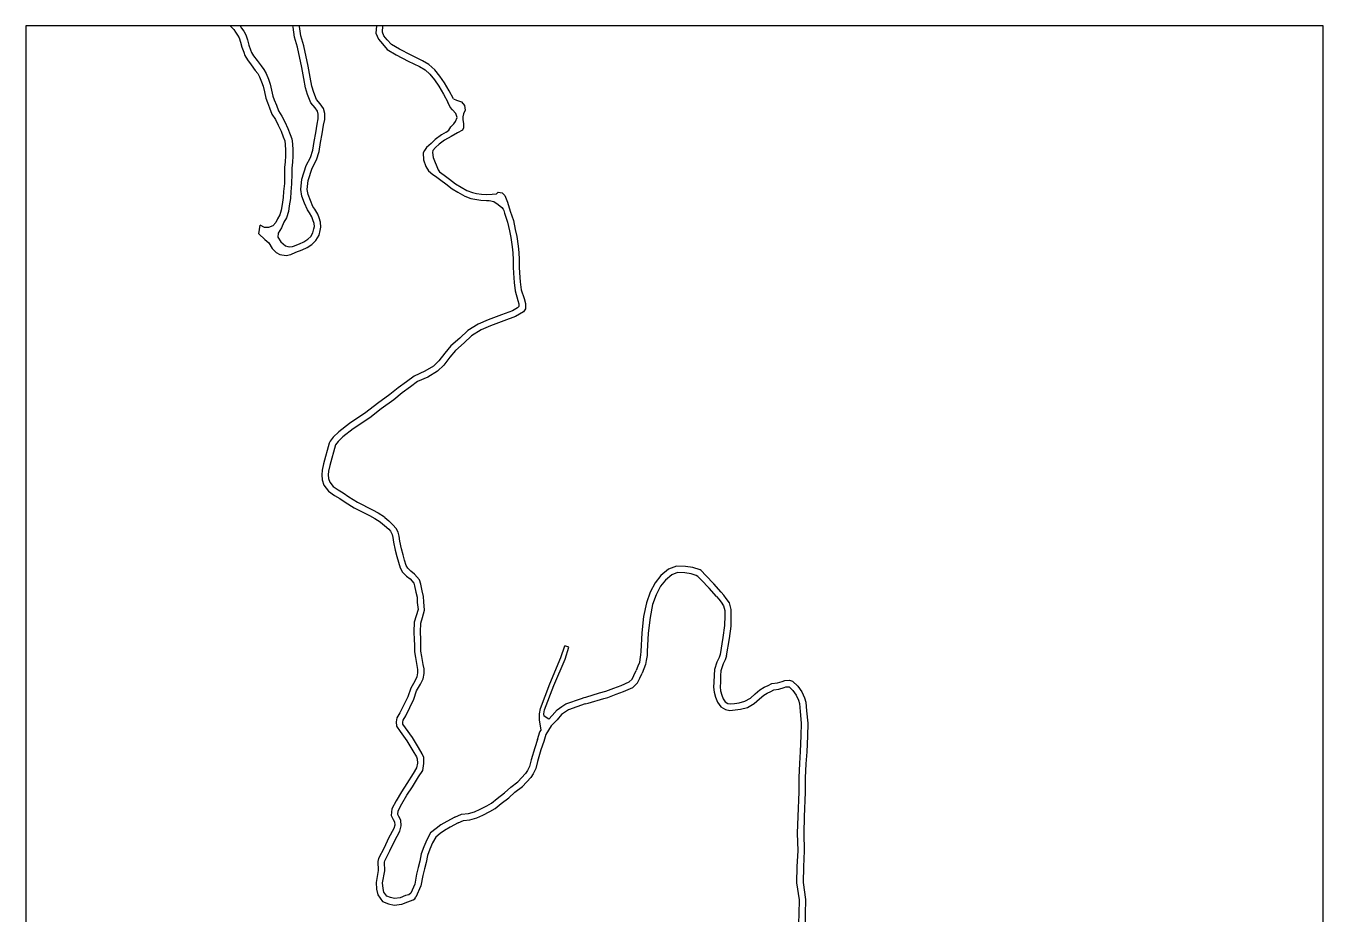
# Model space of a CAD drawing. Header units: metres. Extents: x -8000 to -6400, y -93000 to -90000.
# Drawn here: x -8000 to -7200, y -90548 to -90000 of the extents above; entities that cross this region are included whole.
import ezdxf

# ---------------------------------------------------------------- set-up
doc = ezdxf.new("R2010")
doc.units = ezdxf.units.M
doc.header["$LTSCALE"] = 2.5
doc.layers.add('図郭', color=7, linetype='Continuous')
doc.layers.add('道路', color=7, linetype='Continuous')

msp = doc.modelspace()

# ---------------------------------------------------------------- linework, layer by layer
at = {"layer": '図郭'}
msp.add_lwpolyline([(-8000, -90600), (-7200, -90600), (-7200, -90000), (-8000, -90000)], close=True, dxfattribs=at)
at = {"layer": '道路', "flags": 128}
for points in [[(-7874.02, -90000), (-7873.06, -90000.92), (-7871.83, -90002.19), (-7870.7, -90003.91), (-7869.47, -90005.61), (-7868.56, -90007.33), (-7867.63, -90009.92), (-7866.8, -90013.18), (-7865.71, -90016.18), (-7864.95, -90018.31), (-7863.36, -90020.99), (-7861.07, -90024.06), (-7858.58, -90027.42), (-7857.06, -90029.41), (-7855.98, -90031.32), (-7854.64, -90034.54), (-7853.67, -90037.22), (-7852.92, -90040.61), (-7852.13, -90044.6), (-7851.05, -90047.28), (-7849.7, -90050.56), (-7848.29, -90054.36), (-7846.14, -90057.82), (-7844.41, -90061.19), (-7842.56, -90064.94), (-7841.33, -90068.49), (-7840.42, -90070.89), (-7840.02, -90073.23), (-7839.84, -90076.65), (-7839.93, -90080.14), (-7840.09, -90083.76), (-7840.48, -90087.44), (-7840.61, -90091.08), (-7840.62, -90097.26), (-7841.09, -90102.06), (-7841.32, -90105.94), (-7842.04, -90110.24), (-7842.54, -90113.63), (-7843.44, -90116.66), (-7844.88, -90119), (-7845.87, -90121.23)], [(-7867.88, -90000), (-7867, -90001.35), (-7865.64, -90003.21), (-7864.43, -90005.52), (-7863.32, -90008.6), (-7862.5, -90011.86), (-7861.48, -90014.65), (-7860.86, -90016.38), (-7859.61, -90018.49), (-7857.46, -90021.38), (-7854.99, -90024.71), (-7853.3, -90026.92), (-7851.93, -90029.34), (-7850.45, -90032.91), (-7849.34, -90035.96), (-7848.52, -90039.68), (-7847.8, -90043.31), (-7846.88, -90045.58), (-7845.51, -90048.92), (-7844.23, -90052.37), (-7842.22, -90055.6), (-7840.39, -90059.17), (-7838.4, -90063.2), (-7837.1, -90066.96), (-7836.06, -90069.7), (-7835.54, -90072.74), (-7835.34, -90076.6), (-7835.43, -90080.3), (-7835.6, -90084.09), (-7835.99, -90087.76), (-7836.11, -90091.16), (-7836.12, -90097.49), (-7836.61, -90102.41), (-7836.84, -90106.44), (-7837.6, -90110.95), (-7838.13, -90114.6), (-7839.29, -90118.51), (-7840.89, -90121.1), (-7842.46, -90124.64), (-7844.5, -90127.81), (-7844.58, -90130.33), (-7842.74, -90133.28), (-7840, -90135.61), (-7838.4, -90136.17)], [(-7834.97, -90135.91), (-7831.34, -90134.46), (-7828.56, -90133.13), (-7826.13, -90131.61), (-7824.28, -90129.95), (-7823.02, -90127.7), (-7822.51, -90125.28), (-7822.13, -90123.77), (-7822.3, -90121.81), (-7823.01, -90119.61), (-7823.59, -90117.84), (-7825.06, -90115.25), (-7826.45, -90113.48), (-7828.29, -90109.28), (-7829.82, -90105.07), (-7830.54, -90100.98), (-7829.88, -90094.63), (-7827.1, -90086.16), (-7824.4, -90081.11), (-7822.97, -90076.64), (-7822.2, -90071.33), (-7821.25, -90065.92), (-7820.38, -90060.58), (-7819.7, -90057.27), (-7819.67, -90054.5), (-7820.23, -90052.56), (-7821.64, -90050.45), (-7824.23, -90047.53), (-7826.26, -90042.41), (-7827.49, -90038.2), (-7828.68, -90032.36), (-7829.82, -90025.57), (-7832.59, -90013.18), (-7834.4, -90006.96), (-7835.25, -90000.73), (-7835.32, -90000)], [(-7783.86, -90000), (-7784.25, -90004.44), (-7782.63, -90008.19), (-7780.19, -90011.1), (-7777.15, -90014.57), (-7771.6, -90017.91), (-7764.25, -90021.65), (-7757.31, -90025.12), (-7753.79, -90027.05), (-7750.85, -90029.77), (-7747.98, -90033.34), (-7745.28, -90037.26), (-7742.45, -90042.05), (-7739.8, -90046.97)], [(-7736.28, -90045.07), (-7738.96, -90040.09), (-7741.91, -90035.11), (-7744.77, -90030.95), (-7747.91, -90027.03), (-7751.43, -90023.78), (-7755.46, -90021.58), (-7762.45, -90018.08), (-7769.65, -90014.41), (-7774.56, -90011.46), (-7777.15, -90008.5), (-7779.19, -90006.07), (-7780.18, -90003.78), (-7779.85, -90000)], [(-7736.28, -90045.07), (-7734.52, -90045.89), (-7731.29, -90046.81), (-7729.49, -90049.15), (-7729.19, -90051.95), (-7730.08, -90054.29), (-7730.45, -90056.01), (-7730.55, -90057.69), (-7730.18, -90060.35), (-7730.05, -90062.83), (-7730.72, -90064.37), (-7733.82, -90065.97), (-7737.64, -90068.15), (-7741.79, -90070.39), (-7745.17, -90072.98), (-7747.31, -90075.01), (-7748.95, -90076.92), (-7749.32, -90078.05), (-7748.77, -90081.17), (-7745.86, -90088.77), (-7744.89, -90089.95), (-7741.97, -90092.18), (-7738.76, -90094.5), (-7734.99, -90097.43), (-7731.63, -90099.46), (-7728.03, -90101.59), (-7724.67, -90102.79), (-7722.05, -90103.37), (-7719.02, -90103.84), (-7715.86, -90104.01), (-7712.5, -90103.82), (-7709.82, -90103.59), (-7708.69, -90102.57), (-7706.34, -90103.02), (-7704.62, -90104.66), (-7703, -90108.74), (-7701.27, -90114.31), (-7699.35, -90120.03), (-7698.21, -90125.71), (-7697.29, -90129.87), (-7696.39, -90135.79), (-7695.97, -90139.79), (-7695.81, -90144.17), (-7695.78, -90148.79), (-7695.58, -90152.33), (-7695.24, -90157.91), (-7694.57, -90162.92)], [(-7740.73, -90065.61), (-7739.15, -90064.41), (-7738.02, -90062.24), (-7736.08, -90060.41), (-7735.04, -90059.03), (-7734.1, -90056.49), (-7734.87, -90053.98), (-7736.86, -90051.76), (-7738.34, -90050.06), (-7739.8, -90046.97)], [(-7740.73, -90065.61), (-7743.8, -90067.27), (-7747.58, -90070.16), (-7749.99, -90072.46), (-7752.86, -90075.1)], [(-7752.86, -90075.1), (-7754.19, -90076.77), (-7755.04, -90078.34), (-7754.81, -90082.65), (-7753.3, -90086.83), (-7751.81, -90089.39), (-7749.12, -90091.66), (-7747.47, -90092.64)], [(-7747.47, -90092.64), (-7744.18, -90095.15), (-7740.98, -90097.46), (-7737.09, -90100.48), (-7733.53, -90102.63), (-7729.38, -90105.09), (-7725.71, -90106.42), (-7723.08, -90106.95), (-7719.41, -90107.52), (-7715.86, -90107.72), (-7714.32, -90107.63)], [(-7714.32, -90107.63), (-7711.47, -90108.38), (-7708.81, -90110.17), (-7706.52, -90112), (-7705.62, -90113.12), (-7705.3, -90113.81)], [(-7705.3, -90113.81), (-7704.79, -90115.45), (-7702.93, -90120.99), (-7701.84, -90126.48), (-7700.93, -90130.55), (-7700.06, -90136.27), (-7699.66, -90140.05), (-7699.51, -90144.25), (-7699.48, -90148.9), (-7699.27, -90152.55), (-7698.92, -90158.27), (-7698.24, -90163.41)], [(-7856.28, -90128.21), (-7855.49, -90122.86)], [(-7847.77, -90123.27), (-7850.48, -90124.32), (-7852.89, -90124.29), (-7855.49, -90122.86)], [(-7845.87, -90121.23), (-7847.77, -90123.27)], [(-7856.28, -90128.21), (-7852.63, -90131.74), (-7850.18, -90133.79)], [(-7850.18, -90133.79), (-7848.1, -90137.34), (-7845.6, -90139.77), (-7843.38, -90141.04), (-7839.52, -90141.69), (-7836.54, -90141.11), (-7833.48, -90139.63)], [(-7838.4, -90136.17), (-7837.18, -90136.28), (-7835.68, -90136.12), (-7834.97, -90135.91)], [(-7698.24, -90163.41), (-7696.56, -90169.5), (-7695.97, -90171.51), (-7695.96, -90173.07), (-7696.77, -90174.01), (-7699.84, -90175.72), (-7706.65, -90178.21), (-7714.95, -90181.35), (-7721.04, -90184.04), (-7727.54, -90187.92), (-7732.37, -90192.57), (-7737.9, -90197.44), (-7741.68, -90201.84), (-7745.34, -90206.6), (-7748.72, -90209.93), (-7753.97, -90213.08), (-7760.52, -90216.02), (-7765.28, -90219.57), (-7770.33, -90223.25), (-7775.55, -90227.48), (-7783.27, -90233), (-7790.3, -90238.58), (-7800.51, -90245.34), (-7807.09, -90250.5), (-7810.52, -90253.72), (-7812.32, -90256.24), (-7812.92, -90257.5), (-7816.43, -90270.17), (-7817.39, -90274.21), (-7817.53, -90276.99), (-7817.37, -90280.02), (-7816.22, -90283.38), (-7813.41, -90287.02), (-7809.64, -90289.66), (-7806.44, -90291.55), (-7803.09, -90293.84), (-7797.58, -90297.39), (-7788.08, -90302.15), (-7784.82, -90303.88), (-7781.48, -90306.04), (-7781.4, -90306.14), (-7778.94, -90308.18), (-7776.24, -90310.61)], [(-7694.57, -90162.92), (-7692.76, -90168.25), (-7691.82, -90171.19), (-7691.92, -90174.54), (-7693.17, -90176.45), (-7698.13, -90179.36), (-7705.26, -90181.96), (-7713.44, -90185.05), (-7719.2, -90187.6), (-7725.1, -90191.12), (-7729.66, -90195.51), (-7735.05, -90200.26), (-7738.57, -90204.36), (-7742.34, -90209.26), (-7746.25, -90213.11), (-7752.11, -90216.63), (-7758.49, -90219.49), (-7762.91, -90222.79), (-7767.89, -90226.42), (-7773.12, -90230.67), (-7780.87, -90236.2), (-7787.94, -90241.82), (-7798.17, -90248.59), (-7804.48, -90253.54), (-7807.49, -90256.37), (-7809.06, -90258.57)], [(-7809.06, -90258.57), (-7812.56, -90271.16)], [(-7812.56, -90271.16), (-7813.41, -90274.78), (-7813.52, -90276.99), (-7813.41, -90279.26), (-7812.65, -90281.46), (-7810.62, -90284.09), (-7807.47, -90286.29), (-7804.29, -90288.17), (-7800.88, -90290.5), (-7795.59, -90293.91), (-7786.25, -90298.59), (-7782.79, -90300.43), (-7778.87, -90302.97), (-7778.63, -90303.24), (-7776.18, -90305.27), (-7773.82, -90307.82)], [(-7776.24, -90310.61), (-7775.25, -90311.82), (-7774.15, -90313.83), (-7773.69, -90315.68), (-7773.29, -90318.53), (-7772.36, -90323.56), (-7771.27, -90327.4), (-7770.28, -90330.87), (-7769.13, -90334.4), (-7767.8, -90337.08), (-7765.26, -90339.51), (-7763.05, -90341.14), (-7760.85, -90343.82), (-7760.32, -90345.42), (-7759.44, -90349.36), (-7758.77, -90352.54), (-7758.64, -90355.68), (-7758.18, -90360.08), (-7759.23, -90363.97), (-7760.47, -90367.84), (-7760.7, -90373.79), (-7760.51, -90378.75), (-7760.35, -90381.82), (-7760.39, -90386.24), (-7759.72, -90389.68), (-7758.96, -90394.65), (-7758.48, -90397.02), (-7758.44, -90399.24), (-7758.87, -90401.59), (-7760.19, -90404.25), (-7762.68, -90408.57), (-7764.53, -90413.89), (-7769.33, -90423.87), (-7771.19, -90426.95), (-7771.58, -90429.42), (-7771.4, -90432.12), (-7769.19, -90435.37), (-7765, -90441.19), (-7761.33, -90447.39), (-7759.19, -90450.9), (-7758.62, -90452.29), (-7758.54, -90454.84), (-7759.09, -90457.87), (-7761.22, -90461.24), (-7765.05, -90467.36), (-7768.42, -90472.52), (-7771.63, -90478.12), (-7774.36, -90483.16), (-7774.83, -90487.29), (-7773.5, -90489.76), (-7772.74, -90491.2), (-7772.57, -90493.22), (-7773.16, -90495.3), (-7776.34, -90501.25), (-7779.13, -90507.22), (-7782.49, -90513.82), (-7782.97, -90515.6), (-7782.72, -90521.03), (-7784.08, -90528.44), (-7783.72, -90532.74), (-7783.07, -90536.07), (-7780.08, -90540.18), (-7776.45, -90541.64), (-7772.99, -90542.42), (-7768.27, -90541.91), (-7764.48, -90540.4), (-7761.23, -90539.29), (-7760.22, -90538.61), (-7759.51, -90537.64)], [(-7735.44, -90488.14), (-7740.43, -90490.96), (-7744.03, -90493.01), (-7747.01, -90495.13), (-7750.41, -90497.87), (-7752.75, -90502.25), (-7754.7, -90506.51), (-7756.18, -90510.78), (-7757.02, -90515.36), (-7758, -90519.18), (-7759.13, -90523.41), (-7760.25, -90529.48), (-7762.63, -90535.21), (-7763.82, -90536.2), (-7765.85, -90536.64), (-7769.24, -90537.99), (-7772.76, -90538.37), (-7775.25, -90537.81), (-7777.52, -90536.89), (-7779.32, -90534.43), (-7779.76, -90532.19), (-7780.05, -90528.64), (-7778.7, -90521.3), (-7778.95, -90516.04), (-7778.74, -90515.26), (-7775.53, -90508.97), (-7772.76, -90503.04), (-7769.42, -90496.8), (-7768.53, -90493.61), (-7768.82, -90490.05), (-7769.97, -90487.88), (-7770.71, -90486.5), (-7770.47, -90484.38), (-7768.13, -90480.06), (-7765.01, -90474.61), (-7761.68, -90469.52), (-7757.84, -90463.37), (-7755.3, -90459.35), (-7754.52, -90455.14), (-7754.64, -90451.44), (-7755.6, -90449.09), (-7757.9, -90445.33), (-7761.65, -90438.99), (-7765.91, -90433.08), (-7767.48, -90430.77), (-7767.56, -90429.6), (-7767.36, -90428.35), (-7765.8, -90425.77), (-7760.82, -90415.41), (-7759.03, -90410.24), (-7756.67, -90406.14), (-7755.04, -90402.87), (-7754.43, -90399.57), (-7754.49, -90396.59), (-7755.02, -90393.95), (-7755.78, -90389), (-7756.38, -90385.87), (-7756.35, -90381.73), (-7756.51, -90378.57), (-7756.69, -90373.79), (-7756.5, -90368.54), (-7755.4, -90365.1), (-7754.12, -90360.41), (-7754.65, -90355.39), (-7754.78, -90352.04), (-7755.53, -90348.5), (-7756.46, -90344.35), (-7757.29, -90341.86), (-7760.27, -90338.21), (-7762.68, -90336.44), (-7764.53, -90334.67), (-7765.41, -90332.88), (-7766.45, -90329.71), (-7767.42, -90326.3), (-7768.46, -90322.65), (-7769.34, -90317.89), (-7769.76, -90314.91), (-7770.38, -90312.45), (-7771.74, -90310.18), (-7773.82, -90307.82)], [(-7571.13, -90349.39), (-7575.65, -90344.21), (-7580.64, -90339.07), (-7583.56, -90336), (-7584.23, -90335.57), (-7588.75, -90334.11), (-7593.27, -90333.54), (-7598.76, -90333.31), (-7603.65, -90335.18), (-7608.41, -90339.11), (-7612.02, -90343.57), (-7614.97, -90349.34), (-7617.37, -90355.88), (-7619.03, -90364.43), (-7620.18, -90374.41), (-7620.83, -90385.9), (-7620.88, -90388.11), (-7621.33, -90390.97), (-7621.66, -90392.82), (-7622.58, -90395.1), (-7623.65, -90397.81)], [(-7574.14, -90352.02), (-7578.6, -90346.92), (-7583.52, -90341.84), (-7585.64, -90339.62), (-7586.64, -90339), (-7589.62, -90338.03), (-7593.61, -90337.53), (-7598.1, -90337.34), (-7601.61, -90338.68), (-7605.55, -90341.94), (-7608.65, -90345.77), (-7611.3, -90350.94), (-7613.51, -90356.96), (-7615.07, -90365.04), (-7616.19, -90374.76), (-7616.83, -90386.05)], [(-7567.87, -90388.69), (-7566.15, -90377.9), (-7565.09, -90370.33), (-7565, -90364), (-7564.99, -90360.07), (-7566.18, -90356.02), (-7568.05, -90353.23), (-7569.51, -90351.29), (-7571.13, -90349.39)], [(-7574.14, -90352.02), (-7572.64, -90353.79), (-7571.32, -90355.55), (-7569.85, -90357.74), (-7568.99, -90360.65), (-7569, -90363.97), (-7569.09, -90370.02), (-7570.11, -90377.3), (-7571.77, -90387.77), (-7572.35, -90389.61), (-7573.83, -90392.5)], [(-7665.1, -90383.38), (-7667.71, -90382.54)], [(-7616.83, -90386.05), (-7616.88, -90388.47), (-7617.39, -90391.63), (-7617.79, -90393.93), (-7618.87, -90396.59), (-7619.93, -90399.28)], [(-7567.87, -90388.69), (-7568.65, -90391.17), (-7570.01, -90393.69)], [(-7655.8, -90414.38), (-7654.62, -90414.14), (-7646.16, -90411.42), (-7642.35, -90410.48), (-7637.43, -90408.54), (-7632.88, -90407.01), (-7628.01, -90404.75), (-7626.02, -90402.97), (-7625.1, -90400.9), (-7623.65, -90397.81)], [(-7655.01, -90418.3), (-7653.28, -90417.95), (-7643.65, -90414.92), (-7641.13, -90414.3), (-7636.06, -90412.3), (-7631.4, -90410.74), (-7625.78, -90408.13), (-7622.72, -90405.37), (-7621.42, -90402.47), (-7619.93, -90399.28)], [(-7573.83, -90392.5), (-7575.28, -90397.13), (-7575.58, -90400.61), (-7575.66, -90404.86), (-7575.85, -90407.96), (-7575.49, -90411.02), (-7574.72, -90414.08), (-7573.54, -90417.16), (-7571.44, -90420.18), (-7568.46, -90421.87), (-7565.93, -90422.4), (-7562.62, -90422.03), (-7559.28, -90421.64), (-7555.06, -90420.45), (-7550.83, -90418.11), (-7547.66, -90415.18), (-7545, -90412.92), (-7542.9, -90411.65), (-7540.58, -90410.63), (-7538.69, -90409.62), (-7535.69, -90409.18), (-7532.42, -90408.24), (-7531.29, -90407.86), (-7529.61, -90407.78), (-7529.24, -90407.9), (-7526.93, -90409.96), (-7525.05, -90412.89), (-7523.56, -90416.03), (-7522.91, -90418.16), (-7522.47, -90423.05)], [(-7570.01, -90393.69), (-7571.33, -90397.91), (-7571.59, -90400.83), (-7571.67, -90405.02), (-7571.84, -90407.84), (-7571.54, -90410.29), (-7570.9, -90412.88), (-7569.98, -90415.27), (-7568.67, -90417.15), (-7567.02, -90418.09), (-7565.74, -90418.36), (-7563.07, -90418.06), (-7560.06, -90417.7), (-7556.59, -90416.73), (-7553.19, -90414.85), (-7550.32, -90412.19), (-7547.35, -90409.67), (-7544.75, -90408.09), (-7542.33, -90407.03), (-7539.96, -90405.76), (-7536.53, -90405.26), (-7533.62, -90404.43), (-7532.05, -90403.89), (-7529.06, -90403.75), (-7527.2, -90404.36), (-7523.86, -90407.34), (-7521.54, -90410.95), (-7519.82, -90414.58), (-7518.98, -90417.34), (-7518.49, -90422.7)], [(-7677.57, -90427.72), (-7675.35, -90425.46), (-7672.44, -90421.99), (-7669.52, -90419.89), (-7667.05, -90418.3), (-7657.37, -90414.92), (-7655.8, -90414.38)], [(-7655.01, -90418.3), (-7665.38, -90421.98), (-7667.27, -90423.2), (-7669.7, -90424.94), (-7672.39, -90428.15), (-7675.99, -90431.81), (-7679.3, -90437.31), (-7680.66, -90441.57), (-7682.4, -90446.67), (-7684.49, -90453.86), (-7685.61, -90458.21), (-7687.09, -90461.48), (-7688.7, -90463.84), (-7693.78, -90469.21)], [(-7522.47, -90423.05), (-7521.83, -90430.24), (-7522.07, -90438.07), (-7522.48, -90447.77), (-7523, -90455.13), (-7523.38, -90463.8), (-7523.4, -90472.65), (-7523.94, -90487.82), (-7524.28, -90498.15), (-7523.95, -90508.97), (-7524.45, -90518.64), (-7524.67, -90528.79), (-7523.19, -90539.28), (-7523.33, -90547.91), (-7523.51, -90553.6)], [(-7518.49, -90422.7), (-7517.83, -90430.12), (-7518.07, -90438.21), (-7518.48, -90447.99), (-7519, -90455.35), (-7519.38, -90463.89), (-7519.4, -90472.73), (-7519.94, -90487.96), (-7520.28, -90498.15), (-7519.94, -90509.01), (-7520.45, -90518.78), (-7520.67, -90528.55), (-7519.19, -90539.03), (-7519.33, -90548.08), (-7519.41, -90553.84)], [(-7684.46, -90440.31), (-7682.97, -90435.65), (-7682.26, -90434.47)], [(-7684.46, -90440.31), (-7686.21, -90445.47), (-7688.35, -90452.81), (-7689.4, -90456.88), (-7690.59, -90459.51), (-7691.83, -90461.32), (-7696.68, -90466.46)], [(-7735.44, -90488.14), (-7731.47, -90486.47), (-7727.1, -90486.01), (-7723.28, -90484.88), (-7719.94, -90483.37), (-7715.78, -90481.16), (-7712.94, -90479.51), (-7709.36, -90476.73), (-7704.79, -90473.13), (-7700.93, -90469.74), (-7696.68, -90466.46)], [(-7733.47, -90491.62), (-7730.18, -90490.35), (-7726.32, -90489.95), (-7721.89, -90488.64), (-7718.18, -90486.96), (-7713.84, -90484.66), (-7710.7, -90482.83), (-7706.9, -90479.88), (-7702.23, -90476.21), (-7698.39, -90472.82), (-7693.78, -90469.21)], [(-7733.47, -90491.62), (-7738.46, -90494.44), (-7741.88, -90496.39), (-7744.59, -90498.32), (-7747.27, -90500.48), (-7749.17, -90504.03), (-7750.99, -90507.99), (-7752.3, -90511.8), (-7753.11, -90516.22), (-7754.13, -90520.19), (-7755.22, -90524.29), (-7756.41, -90530.68), (-7759.51, -90537.64)]]:
    msp.add_lwpolyline(points, dxfattribs=at)
at = {"layer": '道路'}
for points in [[(-7833.48, -90139.63), (-7829.74, -90138.13), (-7826.63, -90136.64), (-7823.72, -90134.82), (-7821.11, -90132.48), (-7819.23, -90129.11), (-7818.61, -90126.18), (-7818.09, -90124.1), (-7818.35, -90121.02), (-7819.2, -90118.37), (-7819.92, -90116.21), (-7821.73, -90113.02), (-7822.98, -90111.41), (-7824.57, -90107.79), (-7825.94, -90104.03), (-7826.5, -90100.84), (-7825.95, -90095.46), (-7823.41, -90087.74), (-7820.71, -90082.67), (-7819.06, -90077.55), (-7818.25, -90071.97), (-7817.3, -90066.58), (-7816.45, -90061.3), (-7815.7, -90057.69), (-7815.67, -90053.95), (-7816.56, -90050.86), (-7818.46, -90048), (-7820.77, -90045.4), (-7822.47, -90041.1), (-7823.61, -90037.24), (-7824.75, -90031.64), (-7825.89, -90024.81), (-7828.71, -90012.18), (-7830.48, -90006.12), (-7831.28, -90000.27), (-7831.3, -90000)], [(-7682.26, -90434.47), (-7683.27, -90428.17), (-7683.32, -90424.37), (-7682.74, -90421.24), (-7676.88, -90405.99), (-7670.03, -90389.78), (-7667.71, -90382.54)], [(-7677.57, -90427.72), (-7680.33, -90425.85), (-7680.54, -90424.42), (-7680.09, -90421.99), (-7674.34, -90407.02), (-7667.46, -90390.73), (-7665.1, -90383.38)]]:
    msp.add_lwpolyline(points, dxfattribs=at)

doc.saveas('drawing.dxf')
